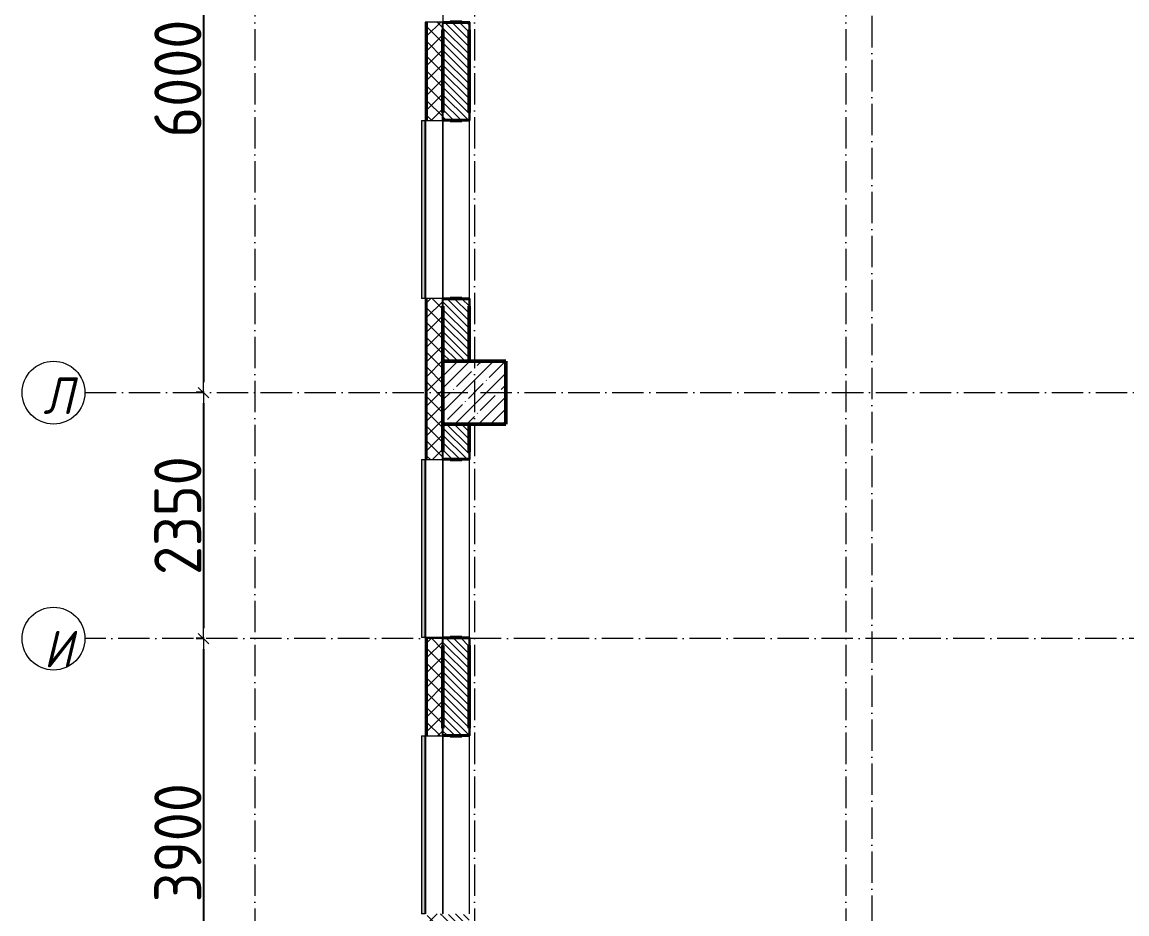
# Model space of a CAD drawing. Header units: millimetres. Extents: x -12989 to 629078, y -109036 to 555275.
# Drawn here: x 109986 to 120547, y 77415 to 85935 of the extents above; entities that cross this region are included whole.
import ezdxf

# ---------------------------------------------------------------- set-up
doc = ezdxf.new("R2010")
doc.units = ezdxf.units.MM
doc.linetypes.add('50_200_ШТРИХ_1Т_ш5_п1_п1_', pattern=[700, 500, -100, 0, -100])
for name, color, linetype, lineweight in [('A-____-____-DIMS', 7, 'Continuous', 9), ('A-GENM-____-MCUT', 7, 'Continuous', 25), ('A-GENM-____-OTLN-1', 7, 'Continuous', 25), ('A-GLAZ-____-OTLN', 7, 'Continuous', 9), ('A-WALL-____-MCUT-2', 7, 'Continuous', 50), ('A-WALL-____-MCUT-3', 7, 'Continuous', 9), ('A-WALL-____-OTLN', 7, 'Continuous', 9), ('A-WALL-____-PATT-1', 7, 'Continuous', 9), ('A-WALL-FNSH-MCUT-1', 7, 'Continuous', 9), ('S-COLS-____-MCUT', 7, 'Continuous', 50), ('S-COLS-____-OTLN', 7, 'Continuous', 9), ('S-GRID-____-IDEN', 7, 'Continuous', 9), ('S-GRID-____-OTLN-1', 7, '50_200_ШТРИХ_1Т_ш5_п1_п1_', 9)]:
    doc.layers.add(name, color=color, linetype=linetype, lineweight=lineweight)
doc.layers.add('A-GLAZ-____-OTLN-1', color=7, linetype='Continuous', lineweight=9, true_color=0xc0c0c0)
doc.styles.add('ISOCPEUR_I', font='isocpeui.ttf', dxfattribs={"width": 0.9, "height": 2.5})
doc.styles.add('СПДС', font='isocpeur.ttf', dxfattribs={"width": 0.9})
doc.dimstyles.new('Размера А3', dxfattribs={"dimtxt": 200, "dimasz": 100, "dimexe": 70, "dimexo": 100, "dimgap": 20, "dimtad": 1, "dimdec": 0, "dimrnd": 10, "dimzin": 0, "dimdsep": 46, "dimtxsty": 'СПДС', "dimblk": 'ARROWHEAD_6', "dimcen": 1, "dimclrd": 256, "dimclre": 256, "dimclrt": 256, "dimazin": 0, "dimtfac": 1, "dimtdec": 0, "dimtmove": 2, "dimatfit": 3, "dimfxl": 1, "dimtolj": 1, "dimtzin": 0, "dimarcsym": 0})
pattern_1 = [(135, (43259.71, 63713.66), (-35.35534, -35.35534), [])]

# ---------------------------------------------------------------- blocks, each defined once
blk = doc.blocks.new('BSC_Колонна _Прямоугольная - 600х600-V12-АР1_План отверстий 2 этажа в осях 1-64_А-ГГ')
at = {"layer": 'S-COLS-____-OTLN'}
h = blk.add_hatch(dxfattribs=at)
h.set_pattern_fill('FP_40', color=256, style=0, pattern_type=2)
h.set_pattern_definition([(45, (-71050, -18681.04), (-114.04925, 114.04925), []), (45, (-70935.95, -18681.04), (-114.04925, 114.04925), [201.613, -40.323, 3.353, -36.97])])
h.paths.add_polyline_path([(-300, -300), (300, -300), (300, 300), (-300, 300)], flags=0)
at = {"layer": 'S-COLS-____-MCUT'}
for p, q in [((300, 300), (-300, 300)), ((-300, 300), (-300, -300)), ((300, -300), (300, 300)), ((-300, -300), (300, -300))]:
    blk.add_line(p, q, dxfattribs=at)
blk = doc.blocks.new('Фахверк_СКБ_Уголок - 250_2700-27497298-АР1_План отверстий 2 этажа в осях 1-64_А-ГГ')
at = {"layer": 'A-GENM-____-MCUT'}
for p, q in [((200, 181), (125, 181)), ((125, 181), (125, 106)), ((125, 106), (131, 106)), ((131, 106), (131, 175)), ((131, 175), (200, 175)), ((200, 175), (200, 181)), ((131, -6), (125, -6)), ((125, -6), (125, -81)), ((125, -81), (200, -81)), ((131, -75), (131, -6)), ((200, -75), (131, -75)), ((200, -81), (200, -75))]:
    blk.add_line(p, q, dxfattribs=at)
blk = doc.blocks.new('Отлив_СКБ - Отлив витража_СФТК-31883956-АР1_План отверстий 2 этажа в осях 1-64_А-ГГ')
at = {"layer": 'A-GLAZ-____-OTLN-1'}
for points in [[(0, 3), (0, 2), (1700, 3), (1700, 37), (0, 37)], [(0, 2), (0, 0), (1700, 0), (1700, 2)]]:
    blk.add_hatch(color=256, dxfattribs=at).paths.add_polyline_path(points, flags=0)
at = {"layer": 'A-GLAZ-____-OTLN'}
for p, q in [((0, 3), (0, 37)), ((1700, 37), (0, 37)), ((0, 2), (1700, 2)), ((1700, 37), (1700, 3)), ((1700, 0), (0, 0))]:
    blk.add_line(p, q, dxfattribs=at)
blk = doc.blocks.new('Ось сетки - Круг_Ø6_00__ISO-2_5_0_9K_-25732049-АР1_План отверстий 2 этажа в осях 1-64_А-ГГ')
at = {"layer": 'S-GRID-____-IDEN'}
blk.add_circle((0, 0), 3, dxfattribs=at)
blk = doc.blocks.new('ARROWHEAD_6')
at = {"color": 0, "linetype": 'Continuous'}
for p, q in [((0, 0), (-1, 0)), ((-0.5, -0.5), (0.5, 0.5))]:
    blk.add_line(p, q, dxfattribs=at)
blk = doc.blocks.new('*D2657')
at = {"layer": 'A-____-____-DIMS', "lineweight": -2, "transparency": 16777216}
for p, q in [((52875, 483697), (52799, 483697)), ((52869, 483597), (52869, 477797)), ((52875, 477697), (52799, 477697))]:
    blk.add_line(p, q, dxfattribs=at)
at = {"layer": 'Defpoints', "color": 0, "transparency": 16777216}
for p in [(52975, 483697), (52869, 477697), (52975, 477697)]:
    blk.add_point(p, dxfattribs=at)
at = {"layer": 'A-____-____-DIMS', "lineweight": -2, "transparency": 16777216, "xscale": 100, "yscale": 100, "zscale": 100}
for p, rotation in [((52869, 483697), 90), ((52869, 477697), 270)]:
    blk.add_blockref('ARROWHEAD_6', p, dxfattribs=dict(at, rotation=rotation))
at = {"layer": 'A-____-____-DIMS', "transparency": 16777216, "insert": (52624, 480697), "char_height": 450, "attachment_point": 5, "rotation": 90, "style": 'СПДС'}
blk.add_mtext('\\A1;6000', dxfattribs=at)
blk = doc.blocks.new('*D2658')
at = {"layer": 'A-____-____-DIMS', "lineweight": -2, "transparency": 16777216}
for p, q in [((52875, 477697), (52799, 477697)), ((52869, 477597), (52869, 475447)), ((52875, 475347), (52799, 475347))]:
    blk.add_line(p, q, dxfattribs=at)
at = {"layer": 'Defpoints', "color": 0, "transparency": 16777216}
for p in [(52975, 477697), (52869, 475347), (52975, 475347)]:
    blk.add_point(p, dxfattribs=at)
at = {"layer": 'A-____-____-DIMS', "lineweight": -2, "transparency": 16777216, "xscale": 100, "yscale": 100, "zscale": 100}
for p, rotation in [((52869, 477697), 90), ((52869, 475347), 270)]:
    blk.add_blockref('ARROWHEAD_6', p, dxfattribs=dict(at, rotation=rotation))
at = {"layer": 'A-____-____-DIMS', "transparency": 16777216, "insert": (52624, 476522), "char_height": 450, "attachment_point": 5, "rotation": 90, "style": 'СПДС'}
blk.add_mtext('\\A1;2350', dxfattribs=at)
blk = doc.blocks.new('*D2659')
at = {"layer": 'A-____-____-DIMS', "lineweight": -2, "transparency": 16777216}
for p, q in [((52875, 475347), (52799, 475347)), ((52869, 475247), (52869, 471547)), ((52875, 471447), (52799, 471447))]:
    blk.add_line(p, q, dxfattribs=at)
at = {"layer": 'Defpoints', "color": 0, "transparency": 16777216}
for p in [(52975, 475347), (52869, 471447), (52975, 471447)]:
    blk.add_point(p, dxfattribs=at)
at = {"layer": 'A-____-____-DIMS', "lineweight": -2, "transparency": 16777216, "xscale": 100, "yscale": 100, "zscale": 100}
for p, rotation in [((52869, 475347), 90), ((52869, 471447), 270)]:
    blk.add_blockref('ARROWHEAD_6', p, dxfattribs=dict(at, rotation=rotation))
at = {"layer": 'A-____-____-DIMS', "transparency": 16777216, "insert": (52624, 473397), "char_height": 450, "attachment_point": 5, "rotation": 90, "style": 'СПДС'}
blk.add_mtext('\\A1;3900', dxfattribs=at)
blk = doc.blocks.new('2этаж')
at = {"layer": 'S-GRID-____-OTLN-1', "color": 251, "ltscale": 0.6, "true_color": 0x636466}
for p, q in [((53358.3, 508896.9), (53358.3, 454533.3)), ((55458.3, 508896.9), (55458.3, 454750.2)), ((59008.3, 508896.9), (59008.3, 470347)), ((59258.3, 508602.1), (59258.3, 470347)), ((51735.1, 477697), (74727.1, 477697)), ((88482.7, 475347), (51735.1, 475347))]:
    blk.add_line(p, q, dxfattribs=at)
at = {"layer": 'S-GRID-____-IDEN', "char_height": 350, "width": 223.671, "attachment_point": 1, "style": 'ISOCPEUR_I'}
for s, insert in [('\\fISOCPEUR|b0|i1|c204|p34|;\\W.9;Л', (51337.1, 477843.6)), ('\\fISOCPEUR|b0|i1|c204|p34|;\\W.9;И', (51342.3, 475423.1))]:
    blk.add_mtext(s, dxfattribs=dict(at, insert=insert))
at = {"layer": 'A-____-____-DIMS'}
for base, p1, p2, picture, middle in [((52868.7, 477697), (52974.8, 483697), (52974.8, 477697), '*D2657', (52623.7, 480697)), ((52868.7, 475347), (52974.8, 477697), (52974.8, 475347), '*D2658', (52623.7, 476522)), ((52868.7, 471447), (52974.8, 475347), (52974.8, 471447), '*D2659', (52623.7, 473397))]:
    dim = blk.add_linear_dim(base=base, p1=p1, p2=p2, angle=90, dimstyle='Размера А3', override={"dimtxt": 450}, dxfattribs=at)
    dim.commit()
    dim.dimension.update_dxf_attribs({"geometry": picture, "text_midpoint": middle})

msp = doc.modelspace()

# ---------------------------------------------------------------- hatches: boundary and pattern name
at = {"layer": 'A-WALL-____-PATT-1'}
h = msp.add_hatch(dxfattribs=at)
h.set_pattern_fill('FP_1', color=256, style=0, pattern_type=2)
h.set_pattern_definition([(45, (43259.71, 63713.66), (-70.71068, 70.71068), []), (135, (43259.71, 63713.66), (-70.71068, -70.71068), [])])
h.paths.add_polyline_path([(113859.7115, 76044.7006), (114009.7115, 76044.7006), (114009.7115, 77339.7006), (114003.7115, 77339.7006), (114003.7115, 77414.7006), (113859.7115, 77414.7006)], flags=0)
h.paths.add_polyline_path([(114003.7115, 79114.7006), (114003.7115, 79189.7006), (114009.7115, 79189.7006), (114009.7115, 79979.7006), (114003.7115, 79979.7006), (114003.7115, 80054.7006), (113859.7115, 80054.7006), (113859.7115, 79114.7006), (113944.5934, 79114.7006)], flags=0)
h.paths.add_polyline_path([(113944.5934, 81754.7006), (114003.7115, 81754.7006), (114003.7115, 81829.7006), (114009.7115, 81829.7006), (114009.7115, 83219.7006), (114003.7115, 83219.7006), (114003.7115, 83294.7006), (113859.7115, 83294.7006), (113859.7115, 81754.7006)], flags=0)
h.paths.add_polyline_path([(114003.7115, 84994.7006), (114003.7115, 85069.7006), (114009.7115, 85069.7006), (114009.7115, 85859.7006), (114003.7115, 85859.7006), (114003.7115, 85934.7006), (113859.7115, 85934.7006), (113859.7115, 84994.7006), (113944.5934, 84994.7006)], flags=0)
h.paths.add_polyline_path([(113944.5934, 87634.7006), (114003.7115, 87634.7006), (114003.7115, 87709.7006), (114009.7115, 87709.7006), (114009.7115, 89099.7006), (114003.7115, 89099.7006), (114003.7115, 89174.7006), (113859.7115, 89174.7006), (113859.7115, 87634.7006)], flags=0)
h.paths.add_polyline_path([(113944.5934, 90874.7006), (114003.7115, 90874.7006), (114003.7115, 90949.7006), (114009.7115, 90949.7006), (114009.7115, 91739.7006), (114003.7115, 91739.7006), (114003.7115, 91814.7006), (113859.7115, 91814.7006), (113859.7115, 90874.7006)], flags=0)
h.paths.add_polyline_path([(114003.7115, 93514.7006), (114003.7115, 93589.7006), (114009.7115, 93589.7006), (114009.7115, 94979.7006), (114003.7115, 94979.7006), (114003.7115, 95054.7006), (113859.7115, 95054.7006), (113859.7115, 93514.7006), (113944.5934, 93514.7006)], flags=0)
h.paths.add_polyline_path([(114003.7115, 96754.7006), (114003.7115, 96829.7006), (114009.7115, 96829.7006), (114009.7115, 97619.7006), (114003.7115, 97619.7006), (114003.7115, 97694.7006), (113859.7115, 97694.7006), (113859.7115, 96754.7006), (113944.5934, 96754.7006)], flags=0)
h.paths.add_polyline_path([(113944.5934, 99394.7006), (114003.7115, 99394.7006), (114003.7115, 99469.7006), (114009.7115, 99469.7006), (114009.7115, 100859.7006), (114003.7115, 100859.7006), (114003.7115, 100934.7006), (113859.7115, 100934.7006), (113859.7115, 99394.7006)], flags=0)
h.paths.add_polyline_path([(113944.5934, 102634.7006), (114003.7115, 102634.7006), (114003.7115, 102709.7006), (114009.7115, 102709.7006), (114009.7115, 103499.7006), (114003.7115, 103499.7006), (114003.7115, 103574.7006), (113859.7115, 103574.7006), (113859.7115, 102634.7006)], flags=0)
h.paths.add_polyline_path([(114003.7115, 105274.7006), (114003.7115, 105349.7006), (114009.7115, 105349.7006), (114009.7115, 106794.7006), (113859.7115, 106794.7006), (113859.7115, 105274.7006), (113944.5934, 105274.7006)], flags=0)
h = msp.add_hatch(dxfattribs=at)
h.set_pattern_fill('FP_6', color=256, style=0, pattern_type=2)
h.set_pattern_definition(pattern_1)
h.paths.add_polyline_path([(114259.7115, 82694.7006), (114259.7115, 83288.7006), (114190.7115, 83288.7006), (114190.7115, 83294.7006), (114078.7115, 83294.7006), (114078.7115, 83288.7006), (114009.7115, 83288.7006), (114009.7115, 82694.7006), (114078.7115, 82694.7006)], flags=0)
h.paths.add_polyline_path([(114190.7115, 84994.7006), (114190.7115, 85000.7006), (114259.7115, 85000.7006), (114259.7115, 85928.7006), (114190.7115, 85928.7006), (114190.7115, 85934.7006), (114078.7115, 85934.7006), (114078.7115, 85928.7006), (114009.7115, 85928.7006), (114009.7115, 85000.7006), (114078.7115, 85000.7006), (114078.7115, 84994.7006)], flags=0)
h.paths.add_polyline_path([(114190.7115, 87634.7006), (114190.7115, 87640.7006), (114259.7115, 87640.7006), (114259.7115, 88094.7006), (114009.7115, 88094.7006), (114009.7115, 87640.7006), (114078.7115, 87640.7006), (114078.7115, 87634.7006)], flags=0)
h = msp.add_hatch(dxfattribs=at)
h.set_pattern_fill('FP_6', color=256, style=0, pattern_type=2)
h.set_pattern_definition(pattern_1)
h.paths.add_polyline_path([(114078.7115, 76644.7006), (114259.7115, 76644.7006), (114259.7115, 77408.7006), (114190.7115, 77408.7006), (114190.7115, 77414.7006), (114078.7115, 77414.7006), (114078.7115, 77408.7006), (114009.7115, 77408.7006), (114009.7115, 76644.7006)], flags=0)
h.paths.add_polyline_path([(114078.7115, 79114.7006), (114190.7115, 79114.7006), (114190.7115, 79120.7006), (114259.7115, 79120.7006), (114259.7115, 80048.7006), (114190.7115, 80048.7006), (114190.7115, 80054.7006), (114078.7115, 80054.7006), (114078.7115, 80048.7006), (114009.7115, 80048.7006), (114009.7115, 79120.7006), (114078.7115, 79120.7006)], flags=0)
h.paths.add_polyline_path([(114190.7115, 81754.7006), (114190.7115, 81760.7006), (114259.7115, 81760.7006), (114259.7115, 82094.7006), (114009.7115, 82094.7006), (114009.7115, 81760.7006), (114078.7115, 81760.7006), (114078.7115, 81754.7006)], flags=0)

# ---------------------------------------------------------------- linework, layer by layer
at = {"layer": 'A-WALL-____-MCUT-2'}
for p, q in [((114009.7115, 85069.7006), (114009.7115, 85859.7006)), ((114009.7115, 85859.7006), (114009.7115, 85069.7006)), ((114190.7115, 85934.7006), (114078.7115, 85934.7006)), ((114259.7115, 85069.7006), (114259.7115, 85859.7006)), ((114078.7115, 84994.7006), (114190.7115, 84994.7006)), ((114009.7115, 82694.7006), (114009.7115, 83219.7006)), ((114009.7115, 83219.7006), (114009.7115, 82694.7006)), ((114190.7115, 83294.7006), (114078.7115, 83294.7006)), ((114259.7115, 82694.7006), (114259.7115, 83219.7006)), ((114009.7115, 81829.7006), (114009.7115, 82094.7006)), ((114009.7115, 82094.7006), (114009.7115, 81829.7006)), ((114259.7115, 81829.7006), (114259.7115, 82094.7006)), ((114078.7115, 81754.7006), (114190.7115, 81754.7006)), ((114190.7115, 80054.7006), (114078.7115, 80054.7006)), ((114009.7115, 79189.7006), (114009.7115, 79979.7006)), ((114009.7115, 79979.7006), (114009.7115, 79189.7006)), ((114259.7115, 79189.7006), (114259.7115, 79979.7006)), ((114078.7115, 79114.7006), (114190.7115, 79114.7006))]:
    msp.add_line(p, q, dxfattribs=at)
at = {"layer": 'A-WALL-____-MCUT-3'}
for p, q in [((113847.7115, 85934.7006), (113847.7115, 84994.7006)), ((113852.7115, 85934.7006), (113852.7115, 84994.7006)), ((114003.7115, 85934.7006), (113859.7115, 85934.7006)), ((113859.7115, 85934.7006), (113859.7115, 84994.7006)), ((113859.7115, 84994.7006), (114003.7115, 84994.7006)), ((113847.7115, 83294.7006), (113847.7115, 81754.7006)), ((113852.7115, 83294.7006), (113852.7115, 81754.7006)), ((114003.7115, 83294.7006), (113859.7115, 83294.7006)), ((113859.7115, 81754.7006), (113859.7115, 83294.7006)), ((113859.7115, 81754.7006), (114003.7115, 81754.7006)), ((113847.7115, 80054.7006), (113847.7115, 79114.7006)), ((113852.7115, 80054.7006), (113852.7115, 79114.7006)), ((114003.7115, 80054.7006), (113859.7115, 80054.7006)), ((113859.7115, 80054.7006), (113859.7115, 79114.7006)), ((113859.7115, 79114.7006), (114003.7115, 79114.7006))]:
    msp.add_line(p, q, dxfattribs=at)
at = {"layer": 'A-WALL-____-OTLN'}
for p, q in [((114009.7115, 87634.7006), (114009.7115, 85934.7006)), ((114009.7115, 84994.7006), (114009.7115, 83294.7006)), ((114009.7115, 83294.7006), (114009.7115, 84994.7006)), ((114259.7115, 84994.7006), (114259.7115, 83294.7006)), ((114009.7115, 81754.7006), (114009.7115, 80054.7006)), ((114009.7115, 80054.7006), (114009.7115, 81754.7006)), ((114259.7115, 81754.7006), (114259.7115, 80054.7006)), ((114009.7115, 79114.7006), (114009.7115, 77414.7006)), ((114009.7115, 77414.7006), (114009.7115, 79114.7006)), ((114259.7115, 79114.7006), (114259.7115, 77414.7006))]:
    msp.add_line(p, q, dxfattribs=at)
at = {"layer": 'A-WALL-FNSH-MCUT-1'}
for p, q in [((113859.7115, 85934.7006), (113839.7115, 85934.7006)), ((113839.7115, 85934.7006), (113839.7115, 84994.7006)), ((113839.7115, 84994.7006), (113859.7115, 84994.7006)), ((113859.7115, 83294.7006), (113839.7115, 83294.7006)), ((113839.7115, 83294.7006), (113839.7115, 81754.7006)), ((113839.7115, 81754.7006), (113859.7115, 81754.7006)), ((113859.7115, 80054.7006), (113839.7115, 80054.7006)), ((113839.7115, 80054.7006), (113839.7115, 79114.7006)), ((113839.7115, 79114.7006), (113859.7115, 79114.7006))]:
    msp.add_line(p, q, dxfattribs=at)

# ---------------------------------------------------------------- block references
msp.add_blockref('2этаж', (58851.3748, -395302.2823))
at = {"layer": 'A-GENM-____-OTLN-1'}
for p, rotation in [((114084.7115, 86059.7006), 269.9999999999999), ((114184.7115, 84869.7006), 89.99999999999991), ((114084.7115, 83419.7006), 269.9999999999999), ((114184.7115, 81629.7006), 89.99999999999991), ((114084.7115, 80179.7006), 269.9999999999999), ((114184.7115, 78989.7006), 89.99999999999991)]:
    msp.add_blockref('Фахверк_СКБ_Уголок - 250_2700-27497298-АР1_План отверстий 2 этажа в осях 1-64_А-ГГ', p, dxfattribs=dict(at, rotation=rotation))
at = {"layer": 'A-GLAZ-____-OTLN', "rotation": 90}
for p in [(113842.7115, 83294.7006), (113842.7115, 80054.7006), (113842.7115, 77414.7006)]:
    msp.add_blockref('Отлив_СКБ - Отлив витража_СФТК-31883956-АР1_План отверстий 2 этажа в осях 1-64_А-ГГ', p, dxfattribs=at)
at = {"layer": 'S-COLS-____-OTLN'}
msp.add_blockref('BSC_Колонна _Прямоугольная - 600х600-V12-АР1_План отверстий 2 этажа в осях 1-64_А-ГГ', (114309.7115, 82394.7006), dxfattribs=at)
at = {"layer": 'S-GRID-____-IDEN', "xscale": 99.99999999999993, "yscale": 99.99999999999993, "zscale": 99.99999999999993}
for p, rotation in [((110286.4819, 82394.7006), 269.9999999999995), ((110286.4819, 80044.7006), 89.99999999999982)]:
    msp.add_blockref('Ось сетки - Круг_Ø6_00__ISO-2_5_0_9K_-25732049-АР1_План отверстий 2 этажа в осях 1-64_А-ГГ', p, dxfattribs=dict(at, rotation=rotation))

doc.saveas('drawing.dxf')
